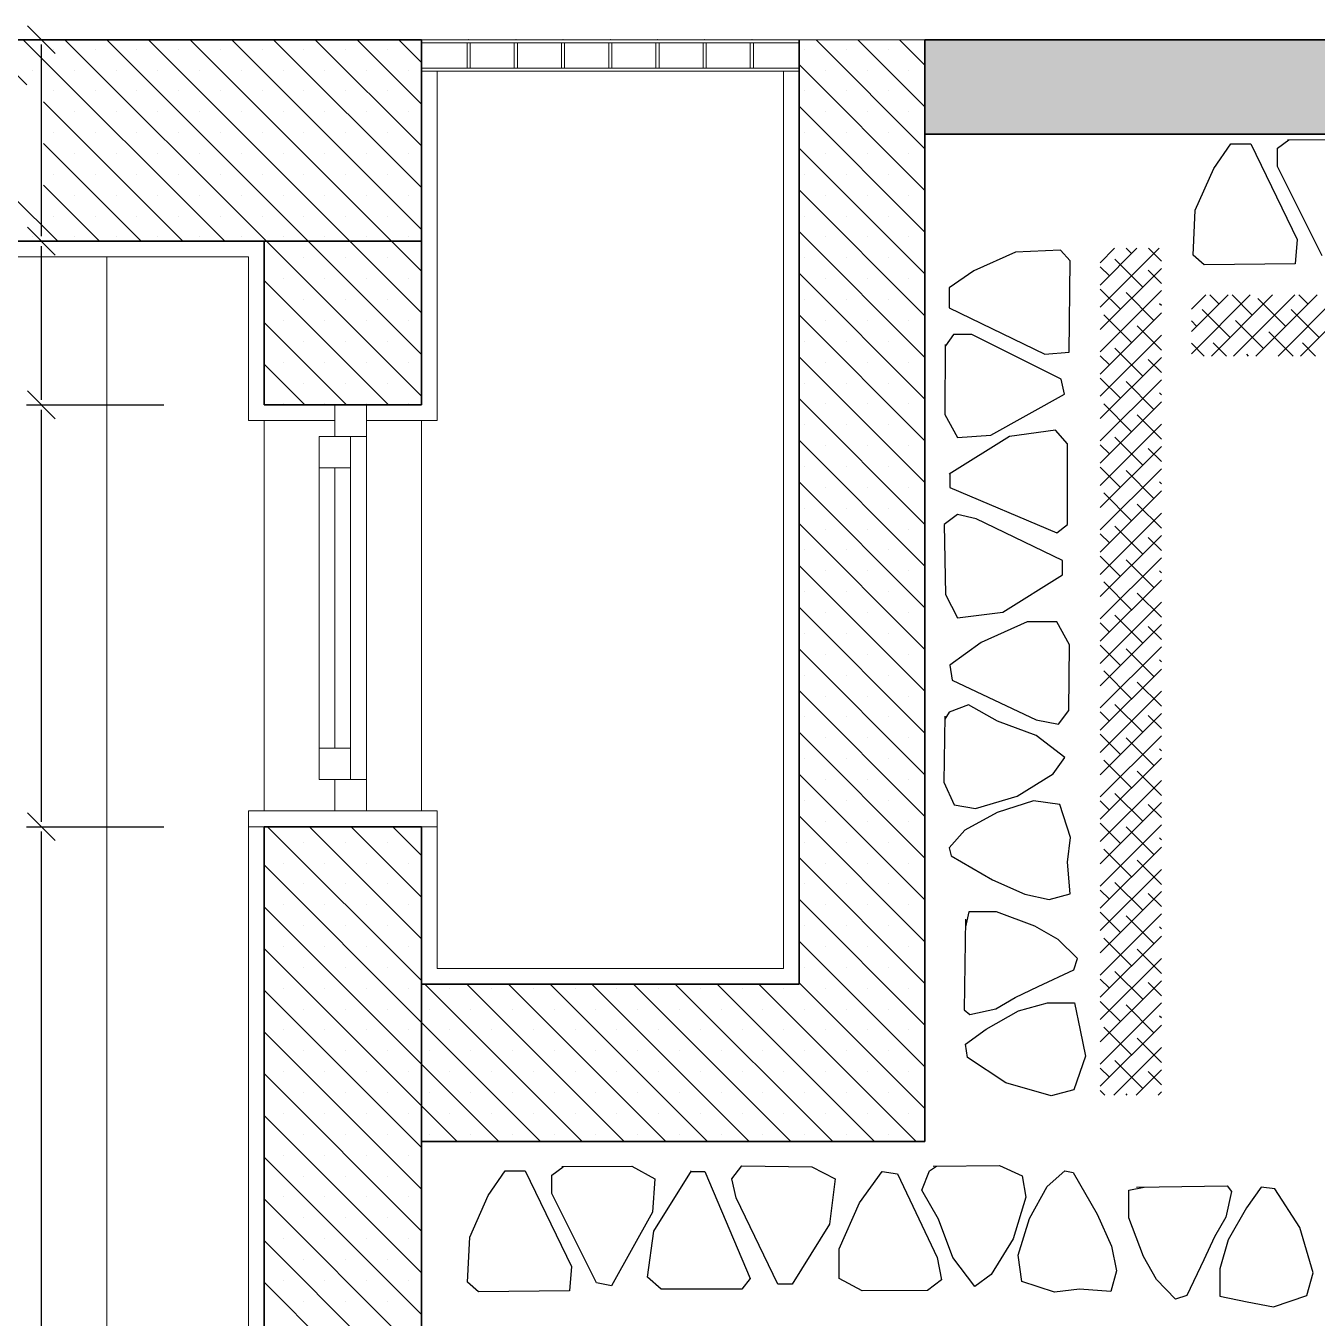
# Model space of a CAD drawing. Header units: inches. Extents: x -7543 to -822, y 102837 to 190349.
# Drawn here: x -827.81009 to -827.76906, y 102836.75727 to 102836.79833 of the extents above; entities that cross this region are included whole.
import ezdxf

# ---------------------------------------------------------------- set-up
doc = ezdxf.new("R2010")
doc.units = ezdxf.units.IN
doc.header["$MEASUREMENT"] = 0
for name, color, linetype, lineweight, true_color in [('DUVAR', 7, 'Continuous', 35, 0xfc4642), ('KAPI', 7, 'Continuous', 18, 0xffb360), ('PENCERE', 7, 'Continuous', 18, 0xffb360)]:
    doc.layers.add(name, color=color, linetype=linetype, lineweight=lineweight, true_color=true_color)
for name, color, linetype, lineweight in [('ICOL', 55, 'Continuous', 25), ('SIVA', 150, 'Continuous', 15), ('TARAMA', 8, 'Continuous', 25)]:
    doc.layers.add(name, color=color, linetype=linetype, lineweight=lineweight)

# ---------------------------------------------------------------- blocks, each defined once
blk = doc.blocks.new('D')
at = {"layer": 'ICOL'}
for p, q in [((2.83, 2.83), (-2.83, -2.83)), ((0, 3), (0, -25))]:
    blk.add_line(p, q, dxfattribs=at)
blk = doc.blocks.new('E')
at = {"layer": 'ICOL'}
for p, q in [((0, -3), (0, 25)), ((-2.83, -2.83), (2.83, 2.83))]:
    blk.add_line(p, q, dxfattribs=at)

msp = doc.modelspace()

# ---------------------------------------------------------------- linework, layer by layer
at = {"layer": 'DUVAR'}
for p, q in [((-828.027518, 102836.797885), (-827.797518, 102836.797885)), ((-827.797518, 102836.786285), (-827.797518, 102836.797885)), ((-827.785518, 102836.767885), (-827.785518, 102836.797885)), ((-827.781518, 102836.762885), (-827.781518, 102836.797885)), ((-827.781518, 102836.797885), (-827.716518, 102836.797885)), ((-827.781518, 102836.794885), (-827.716518, 102836.794885)), ((-828.027518, 102836.791485), (-827.797518, 102836.791485)), ((-827.802518, 102836.786285), (-827.802518, 102836.791485)), ((-827.802518, 102836.786285), (-827.797518, 102836.786285)), ((-827.802518, 102836.772885), (-827.797518, 102836.772885)), ((-827.802518, 102836.732885), (-827.802518, 102836.772885)), ((-827.797518, 102836.706485), (-827.797518, 102836.772885)), ((-827.797518, 102836.767885), (-827.785518, 102836.767885)), ((-827.797518, 102836.762885), (-827.781518, 102836.762885))]:
    msp.add_line(p, q, dxfattribs=at)
msp.add_solid([(-827.716518, 102836.794885), (-827.716518, 102836.797885), (-827.781518, 102836.794885), (-827.781518, 102836.797885)], dxfattribs=at)
at = {"layer": 'ICOL'}
for p, q in [((-827.809599, 102836.797729), (-827.809599, 102836.791641)), ((-827.809599, 102836.791329), (-827.809599, 102836.786441)), ((-827.809599, 102836.786129), (-827.809599, 102836.773041)), ((-827.809599, 102836.772729), (-827.809599, 102836.733041))]:
    msp.add_line(p, q, dxfattribs=at)
at = {"layer": 'KAPI'}
msp.add_line((-827.807518, 102836.790985), (-827.807518, 102836.733385), dxfattribs=at)
at = {"layer": 'PENCERE'}
for p, q in [((-827.797518, 102836.797885), (-827.785518, 102836.797885)), ((-827.797518, 102836.797785), (-827.785518, 102836.797785)), ((-827.796068, 102836.797785), (-827.796068, 102836.796985)), ((-827.795968, 102836.797785), (-827.795968, 102836.796985)), ((-827.794568, 102836.797785), (-827.794568, 102836.796985)), ((-827.794468, 102836.797785), (-827.794468, 102836.796985)), ((-827.793068, 102836.797785), (-827.793068, 102836.796985)), ((-827.792968, 102836.797785), (-827.792968, 102836.796985)), ((-827.791568, 102836.797785), (-827.791568, 102836.796985)), ((-827.791468, 102836.797785), (-827.791468, 102836.796985)), ((-827.790068, 102836.797785), (-827.790068, 102836.796985)), ((-827.789968, 102836.797785), (-827.789968, 102836.796985)), ((-827.788568, 102836.797785), (-827.788568, 102836.796985)), ((-827.788468, 102836.797785), (-827.788468, 102836.796985)), ((-827.787068, 102836.797785), (-827.787068, 102836.796985)), ((-827.786968, 102836.797785), (-827.786968, 102836.796985)), ((-827.785518, 102836.797885), (-827.781518, 102836.797885)), ((-827.797518, 102836.796985), (-827.785518, 102836.796985)), ((-827.797518, 102836.796885), (-827.785518, 102836.796885)), ((-827.800268, 102836.785285), (-827.800268, 102836.786285)), ((-827.799268, 102836.773385), (-827.799268, 102836.786285)), ((-827.802518, 102836.785785), (-827.802518, 102836.773385)), ((-827.797518, 102836.785785), (-827.797518, 102836.773385)), ((-827.799268, 102836.785285), (-827.800768, 102836.785285)), ((-827.800768, 102836.774385), (-827.800768, 102836.785285)), ((-827.799768, 102836.774385), (-827.799768, 102836.785285)), ((-827.799768, 102836.784285), (-827.800768, 102836.784285)), ((-827.800268, 102836.775385), (-827.800268, 102836.784285)), ((-827.799768, 102836.775385), (-827.800768, 102836.775385)), ((-827.799268, 102836.774385), (-827.800768, 102836.774385)), ((-827.800268, 102836.773385), (-827.800268, 102836.774385)), ((-827.803018, 102836.772885), (-827.803018, 102836.773385)), ((-827.803018, 102836.773385), (-827.797018, 102836.773385)), ((-827.797018, 102836.772885), (-827.797018, 102836.773385)), ((-827.803018, 102836.772885), (-827.802518, 102836.772885)), ((-827.797518, 102836.772885), (-827.797018, 102836.772885))]:
    msp.add_line(p, q, dxfattribs=at)
for p in [(-827.796018, 102836.797885), (-827.794518, 102836.797885), (-827.793018, 102836.797885), (-827.791518, 102836.797885), (-827.790018, 102836.797885), (-827.788518, 102836.797885), (-827.787018, 102836.797885)]:
    msp.add_point(p, dxfattribs=at)
at = {"layer": 'SIVA'}
for p, q in [((-827.797018, 102836.785785), (-827.797018, 102836.796885)), ((-827.786018, 102836.768385), (-827.786018, 102836.796885)), ((-828.022018, 102836.790985), (-827.803018, 102836.790985)), ((-827.803018, 102836.785785), (-827.803018, 102836.790985)), ((-827.803018, 102836.785785), (-827.800268, 102836.785785)), ((-827.799268, 102836.785785), (-827.797018, 102836.785785)), ((-827.803018, 102836.733385), (-827.803018, 102836.772885)), ((-827.797018, 102836.768385), (-827.797018, 102836.772885)), ((-827.797018, 102836.768385), (-827.786018, 102836.768385))]:
    msp.add_line(p, q, dxfattribs=at)
at = {"layer": 'TARAMA'}
for p, q in [((-827.810062, 102836.79645), (-827.811496, 102836.797885)), ((-827.80377, 102836.791485), (-827.81017, 102836.797885)), ((-827.802445, 102836.791485), (-827.808845, 102836.797885)), ((-827.801119, 102836.791485), (-827.807519, 102836.797885)), ((-827.799793, 102836.791485), (-827.806193, 102836.797885)), ((-827.798467, 102836.791485), (-827.804867, 102836.797885)), ((-827.797518, 102836.791861), (-827.803541, 102836.797885)), ((-827.797518, 102836.793187), (-827.802215, 102836.797885)), ((-827.797518, 102836.794513), (-827.80089, 102836.797885)), ((-827.797518, 102836.795839), (-827.799564, 102836.797885)), ((-827.797518, 102836.797164), (-827.798238, 102836.797885)), ((-827.781518, 102836.794423), (-827.78498, 102836.797885)), ((-827.781518, 102836.795748), (-827.783654, 102836.797885)), ((-827.781518, 102836.797074), (-827.782328, 102836.797885)), ((-827.809208, 102836.797586), (-827.809208, 102836.797586)), ((-827.807883, 102836.797586), (-827.807883, 102836.797586)), ((-827.806557, 102836.797586), (-827.806557, 102836.797586)), ((-827.805231, 102836.797586), (-827.805231, 102836.797586)), ((-827.803905, 102836.797586), (-827.803905, 102836.797586)), ((-827.802579, 102836.797586), (-827.802579, 102836.797586)), ((-827.801253, 102836.797586), (-827.801253, 102836.797586)), ((-827.799928, 102836.797586), (-827.799928, 102836.797586)), ((-827.798602, 102836.797586), (-827.798602, 102836.797586)), ((-827.785344, 102836.797586), (-827.785344, 102836.797586)), ((-827.784018, 102836.797586), (-827.784018, 102836.797586)), ((-827.782692, 102836.797586), (-827.782692, 102836.797586)), ((-827.809871, 102836.796923), (-827.809871, 102836.796923)), ((-827.808545, 102836.796923), (-827.808545, 102836.796923)), ((-827.80722, 102836.796923), (-827.80722, 102836.796923)), ((-827.805894, 102836.796923), (-827.805894, 102836.796923)), ((-827.804568, 102836.796923), (-827.804568, 102836.796923)), ((-827.803242, 102836.796923), (-827.803242, 102836.796923)), ((-827.801916, 102836.796923), (-827.801916, 102836.796923)), ((-827.800591, 102836.796923), (-827.800591, 102836.796923)), ((-827.799265, 102836.796923), (-827.799265, 102836.796923)), ((-827.797939, 102836.796923), (-827.797939, 102836.796923)), ((-827.781518, 102836.793097), (-827.785518, 102836.797097)), ((-827.784681, 102836.796923), (-827.784681, 102836.796923)), ((-827.783355, 102836.796923), (-827.783355, 102836.796923)), ((-827.782029, 102836.796923), (-827.782029, 102836.796923)), ((-827.809208, 102836.79626), (-827.809208, 102836.79626)), ((-827.807883, 102836.79626), (-827.807883, 102836.79626)), ((-827.806557, 102836.79626), (-827.806557, 102836.79626)), ((-827.805231, 102836.79626), (-827.805231, 102836.79626)), ((-827.803905, 102836.79626), (-827.803905, 102836.79626)), ((-827.802579, 102836.79626), (-827.802579, 102836.79626)), ((-827.801253, 102836.79626), (-827.801253, 102836.79626)), ((-827.799928, 102836.79626), (-827.799928, 102836.79626)), ((-827.798602, 102836.79626), (-827.798602, 102836.79626)), ((-827.785344, 102836.79626), (-827.785344, 102836.79626)), ((-827.784018, 102836.79626), (-827.784018, 102836.79626)), ((-827.782692, 102836.79626), (-827.782692, 102836.79626)), ((-827.805096, 102836.791485), (-827.809527, 102836.795916)), ((-827.781518, 102836.791771), (-827.785518, 102836.795771)), ((-827.808545, 102836.795597), (-827.808545, 102836.795597)), ((-827.80722, 102836.795597), (-827.80722, 102836.795597)), ((-827.805894, 102836.795597), (-827.805894, 102836.795597)), ((-827.804568, 102836.795597), (-827.804568, 102836.795597)), ((-827.803242, 102836.795597), (-827.803242, 102836.795597)), ((-827.801916, 102836.795597), (-827.801916, 102836.795597)), ((-827.800591, 102836.795597), (-827.800591, 102836.795597)), ((-827.799265, 102836.795597), (-827.799265, 102836.795597)), ((-827.797939, 102836.795597), (-827.797939, 102836.795597)), ((-827.784681, 102836.795597), (-827.784681, 102836.795597)), ((-827.783355, 102836.795597), (-827.783355, 102836.795597)), ((-827.782029, 102836.795597), (-827.782029, 102836.795597)), ((-827.809208, 102836.794934), (-827.809208, 102836.794934)), ((-827.807883, 102836.794934), (-827.807883, 102836.794934)), ((-827.806557, 102836.794934), (-827.806557, 102836.794934)), ((-827.805231, 102836.794934), (-827.805231, 102836.794934)), ((-827.803905, 102836.794934), (-827.803905, 102836.794934)), ((-827.802579, 102836.794934), (-827.802579, 102836.794934)), ((-827.801253, 102836.794934), (-827.801253, 102836.794934)), ((-827.799928, 102836.794934), (-827.799928, 102836.794934)), ((-827.798602, 102836.794934), (-827.798602, 102836.794934)), ((-827.785344, 102836.794934), (-827.785344, 102836.794934)), ((-827.784018, 102836.794934), (-827.784018, 102836.794934)), ((-827.782692, 102836.794934), (-827.782692, 102836.794934)), ((-827.806422, 102836.791485), (-827.809527, 102836.79459)), ((-827.772336, 102836.793794), (-827.771798, 102836.794579)), ((-827.771798, 102836.794579), (-827.771165, 102836.794579)), ((-827.771165, 102836.794579), (-827.769691, 102836.791536)), ((-827.770321, 102836.79444), (-827.769961, 102836.7947)), ((-827.770001, 102836.79471), (-827.76778, 102836.79472)), ((-827.808545, 102836.794271), (-827.808545, 102836.794271)), ((-827.80722, 102836.794271), (-827.80722, 102836.794271)), ((-827.805894, 102836.794271), (-827.805894, 102836.794271)), ((-827.804568, 102836.794271), (-827.804568, 102836.794271)), ((-827.803242, 102836.794271), (-827.803242, 102836.794271)), ((-827.801916, 102836.794271), (-827.801916, 102836.794271)), ((-827.800591, 102836.794271), (-827.800591, 102836.794271)), ((-827.799265, 102836.794271), (-827.799265, 102836.794271)), ((-827.797939, 102836.794271), (-827.797939, 102836.794271)), ((-827.781518, 102836.790445), (-827.785518, 102836.794445)), ((-827.784681, 102836.794271), (-827.784681, 102836.794271)), ((-827.783355, 102836.794271), (-827.783355, 102836.794271)), ((-827.782029, 102836.794271), (-827.782029, 102836.794271)), ((-827.770321, 102836.79386), (-827.770321, 102836.79444)), ((-827.772928, 102836.792472), (-827.772336, 102836.793794)), ((-827.7689, 102836.79102), (-827.770321, 102836.79386)), ((-827.807748, 102836.791485), (-827.809527, 102836.793264)), ((-827.809208, 102836.793608), (-827.809208, 102836.793608)), ((-827.807883, 102836.793608), (-827.807883, 102836.793608)), ((-827.806557, 102836.793608), (-827.806557, 102836.793608)), ((-827.805231, 102836.793608), (-827.805231, 102836.793608)), ((-827.803905, 102836.793608), (-827.803905, 102836.793608)), ((-827.802579, 102836.793608), (-827.802579, 102836.793608)), ((-827.801253, 102836.793608), (-827.801253, 102836.793608)), ((-827.799928, 102836.793608), (-827.799928, 102836.793608)), ((-827.798602, 102836.793608), (-827.798602, 102836.793608)), ((-827.785344, 102836.793608), (-827.785344, 102836.793608)), ((-827.784018, 102836.793608), (-827.784018, 102836.793608)), ((-827.782692, 102836.793608), (-827.782692, 102836.793608)), ((-827.809074, 102836.791485), (-827.810508, 102836.792919)), ((-827.808545, 102836.792945), (-827.808545, 102836.792945)), ((-827.80722, 102836.792945), (-827.80722, 102836.792945)), ((-827.805894, 102836.792945), (-827.805894, 102836.792945)), ((-827.804568, 102836.792945), (-827.804568, 102836.792945)), ((-827.803242, 102836.792945), (-827.803242, 102836.792945)), ((-827.801916, 102836.792945), (-827.801916, 102836.792945)), ((-827.800591, 102836.792945), (-827.800591, 102836.792945)), ((-827.799265, 102836.792945), (-827.799265, 102836.792945)), ((-827.797939, 102836.792945), (-827.797939, 102836.792945)), ((-827.781518, 102836.789119), (-827.785518, 102836.793119)), ((-827.784681, 102836.792945), (-827.784681, 102836.792945)), ((-827.783355, 102836.792945), (-827.783355, 102836.792945)), ((-827.782029, 102836.792945), (-827.782029, 102836.792945)), ((-827.772997, 102836.79104), (-827.772928, 102836.792472)), ((-827.809208, 102836.792282), (-827.809208, 102836.792282)), ((-827.807883, 102836.792282), (-827.807883, 102836.792282)), ((-827.806557, 102836.792282), (-827.806557, 102836.792282)), ((-827.805231, 102836.792282), (-827.805231, 102836.792282)), ((-827.803905, 102836.792282), (-827.803905, 102836.792282)), ((-827.802579, 102836.792282), (-827.802579, 102836.792282)), ((-827.801253, 102836.792282), (-827.801253, 102836.792282)), ((-827.799928, 102836.792282), (-827.799928, 102836.792282)), ((-827.798602, 102836.792282), (-827.798602, 102836.792282)), ((-827.785344, 102836.792282), (-827.785344, 102836.792282)), ((-827.784018, 102836.792282), (-827.784018, 102836.792282)), ((-827.782692, 102836.792282), (-827.782692, 102836.792282)), ((-827.809871, 102836.791619), (-827.809871, 102836.791619)), ((-827.808545, 102836.791619), (-827.808545, 102836.791619)), ((-827.80722, 102836.791619), (-827.80722, 102836.791619)), ((-827.805894, 102836.791619), (-827.805894, 102836.791619)), ((-827.804568, 102836.791619), (-827.804568, 102836.791619)), ((-827.803242, 102836.791619), (-827.803242, 102836.791619)), ((-827.801916, 102836.791619), (-827.801916, 102836.791619)), ((-827.800591, 102836.791619), (-827.800591, 102836.791619)), ((-827.799265, 102836.791619), (-827.799265, 102836.791619)), ((-827.797939, 102836.791619), (-827.797939, 102836.791619)), ((-827.781518, 102836.787794), (-827.785518, 102836.791794)), ((-827.784681, 102836.791619), (-827.784681, 102836.791619)), ((-827.783355, 102836.791619), (-827.783355, 102836.791619)), ((-827.782029, 102836.791619), (-827.782029, 102836.791619)), ((-827.797518, 102836.786558), (-827.802445, 102836.791485)), ((-827.797518, 102836.787884), (-827.801119, 102836.791485)), ((-827.797518, 102836.789209), (-827.799793, 102836.791485)), ((-827.797518, 102836.790535), (-827.798467, 102836.791485)), ((-827.777209, 102836.791201), (-827.778641, 102836.791132)), ((-827.776906, 102836.790857), (-827.777209, 102836.791201)), ((-827.775492, 102836.791259), (-827.77595, 102836.7908)), ((-827.774785, 102836.791259), (-827.77595, 102836.790093)), ((-827.774077, 102836.791259), (-827.77595, 102836.789386)), ((-827.774953, 102836.79109), (-827.775121, 102836.791259)), ((-827.774007, 102836.790852), (-827.774414, 102836.791259)), ((-827.769691, 102836.791536), (-827.769759, 102836.790765)), ((-827.801253, 102836.790957), (-827.801253, 102836.790957)), ((-827.799928, 102836.790957), (-827.799928, 102836.790957)), ((-827.798602, 102836.790957), (-827.798602, 102836.790957)), ((-827.785344, 102836.790957), (-827.785344, 102836.790957)), ((-827.784018, 102836.790957), (-827.784018, 102836.790957)), ((-827.782692, 102836.790957), (-827.782692, 102836.790957)), ((-827.778641, 102836.791132), (-827.779963, 102836.79054)), ((-827.776934, 102836.787964), (-827.776906, 102836.790857)), ((-827.774599, 102836.79003), (-827.775483, 102836.790913)), ((-827.772652, 102836.790737), (-827.772997, 102836.79104)), ((-827.781518, 102836.786468), (-827.785518, 102836.790468)), ((-827.779963, 102836.79054), (-827.780748, 102836.790002)), ((-827.77566, 102836.790383), (-827.77595, 102836.790673)), ((-827.774007, 102836.790622), (-827.77595, 102836.788679)), ((-827.774007, 102836.790145), (-827.774423, 102836.79056)), ((-827.769759, 102836.790765), (-827.772652, 102836.790737)), ((-827.79857, 102836.786285), (-827.802518, 102836.790232)), ((-827.801916, 102836.790294), (-827.801916, 102836.790294)), ((-827.800591, 102836.790294), (-827.800591, 102836.790294)), ((-827.799265, 102836.790294), (-827.799265, 102836.790294)), ((-827.797939, 102836.790294), (-827.797939, 102836.790294)), ((-827.784681, 102836.790294), (-827.784681, 102836.790294)), ((-827.783355, 102836.790294), (-827.783355, 102836.790294)), ((-827.782029, 102836.790294), (-827.782029, 102836.790294)), ((-827.780748, 102836.790002), (-827.780748, 102836.789369)), ((-827.775306, 102836.789322), (-827.77595, 102836.789966)), ((-827.801253, 102836.789631), (-827.801253, 102836.789631)), ((-827.799928, 102836.789631), (-827.799928, 102836.789631)), ((-827.798602, 102836.789631), (-827.798602, 102836.789631)), ((-827.785344, 102836.789631), (-827.785344, 102836.789631)), ((-827.784018, 102836.789631), (-827.784018, 102836.789631)), ((-827.782692, 102836.789631), (-827.782692, 102836.789631)), ((-827.774007, 102836.789915), (-827.77595, 102836.787972)), ((-827.774246, 102836.788969), (-827.77513, 102836.789853)), ((-827.773054, 102836.789323), (-827.772596, 102836.789781)), ((-827.773054, 102836.788616), (-827.771889, 102836.789781)), ((-827.773054, 102836.787908), (-827.771182, 102836.789781)), ((-827.772179, 102836.789491), (-827.772469, 102836.789781)), ((-827.772417, 102836.787838), (-827.770475, 102836.789781)), ((-827.771118, 102836.789137), (-827.771762, 102836.789781)), ((-827.77171, 102836.787838), (-827.769768, 102836.789781)), ((-827.771003, 102836.787838), (-827.769061, 102836.789781)), ((-827.770058, 102836.788784), (-827.770942, 102836.789668)), ((-827.770296, 102836.787838), (-827.768354, 102836.789781)), ((-827.769351, 102836.789491), (-827.76964, 102836.789781)), ((-827.769589, 102836.787838), (-827.767647, 102836.789781)), ((-827.781518, 102836.785142), (-827.785518, 102836.789142)), ((-827.780748, 102836.789369), (-827.777705, 102836.787895)), ((-827.774007, 102836.789207), (-827.77595, 102836.787265)), ((-827.774953, 102836.788262), (-827.775837, 102836.789146)), ((-827.774007, 102836.789438), (-827.774069, 102836.789499)), ((-827.771825, 102836.78843), (-827.772709, 102836.789314)), ((-827.768997, 102836.78843), (-827.769881, 102836.789314)), ((-827.799896, 102836.786285), (-827.802518, 102836.788906)), ((-827.801916, 102836.788968), (-827.801916, 102836.788968)), ((-827.800591, 102836.788968), (-827.800591, 102836.788968)), ((-827.799265, 102836.788968), (-827.799265, 102836.788968)), ((-827.797939, 102836.788968), (-827.797939, 102836.788968)), ((-827.784681, 102836.788968), (-827.784681, 102836.788968)), ((-827.783355, 102836.788968), (-827.783355, 102836.788968)), ((-827.782029, 102836.788968), (-827.782029, 102836.788968)), ((-827.774007, 102836.788023), (-827.774776, 102836.788792)), ((-827.772886, 102836.788784), (-827.773054, 102836.788952)), ((-827.770765, 102836.788077), (-827.771649, 102836.788961)), ((-827.801253, 102836.788305), (-827.801253, 102836.788305)), ((-827.799928, 102836.788305), (-827.799928, 102836.788305)), ((-827.798602, 102836.788305), (-827.798602, 102836.788305)), ((-827.785344, 102836.788305), (-827.785344, 102836.788305)), ((-827.784018, 102836.788305), (-827.784018, 102836.788305)), ((-827.782692, 102836.788305), (-827.782692, 102836.788305)), ((-827.780609, 102836.788525), (-827.780869, 102836.788165)), ((-827.780029, 102836.788525), (-827.780609, 102836.788525)), ((-827.777189, 102836.787105), (-827.780029, 102836.788525)), ((-827.774007, 102836.7885), (-827.77595, 102836.786558)), ((-827.769819, 102836.787838), (-827.770588, 102836.788607)), ((-827.780879, 102836.788205), (-827.780889, 102836.785984)), ((-827.777705, 102836.787895), (-827.776934, 102836.787964)), ((-827.774599, 102836.787201), (-827.775483, 102836.788085)), ((-827.772648, 102836.787838), (-827.773054, 102836.788245)), ((-827.77194, 102836.787838), (-827.772356, 102836.788254)), ((-827.771233, 102836.787838), (-827.771295, 102836.7879)), ((-827.769112, 102836.787838), (-827.769527, 102836.788254)), ((-827.801222, 102836.786285), (-827.802518, 102836.78758)), ((-827.801916, 102836.787642), (-827.801916, 102836.787642)), ((-827.800591, 102836.787642), (-827.800591, 102836.787642)), ((-827.799265, 102836.787642), (-827.799265, 102836.787642)), ((-827.797939, 102836.787642), (-827.797939, 102836.787642)), ((-827.781518, 102836.783816), (-827.785518, 102836.787816)), ((-827.784681, 102836.787642), (-827.784681, 102836.787642)), ((-827.783355, 102836.787642), (-827.783355, 102836.787642)), ((-827.782029, 102836.787642), (-827.782029, 102836.787642)), ((-827.77566, 102836.787555), (-827.77595, 102836.787845)), ((-827.774007, 102836.787793), (-827.77595, 102836.785851)), ((-827.774007, 102836.787316), (-827.774423, 102836.787732)), ((-827.777089, 102836.786624), (-827.777189, 102836.787105)), ((-827.775306, 102836.786494), (-827.77595, 102836.787137)), ((-827.774007, 102836.787086), (-827.77595, 102836.785144)), ((-827.801253, 102836.786979), (-827.801253, 102836.786979)), ((-827.799928, 102836.786979), (-827.799928, 102836.786979)), ((-827.798602, 102836.786979), (-827.798602, 102836.786979)), ((-827.785344, 102836.786979), (-827.785344, 102836.786979)), ((-827.784018, 102836.786979), (-827.784018, 102836.786979)), ((-827.782692, 102836.786979), (-827.782692, 102836.786979)), ((-827.774246, 102836.786141), (-827.77513, 102836.787024)), ((-827.774007, 102836.786609), (-827.774069, 102836.786671)), ((-827.801916, 102836.786316), (-827.801916, 102836.786316)), ((-827.800591, 102836.786316), (-827.800591, 102836.786316)), ((-827.799265, 102836.786316), (-827.799265, 102836.786316)), ((-827.797939, 102836.786316), (-827.797939, 102836.786316)), ((-827.781518, 102836.78249), (-827.785518, 102836.78649)), ((-827.784681, 102836.786316), (-827.784681, 102836.786316)), ((-827.783355, 102836.786316), (-827.783355, 102836.786316)), ((-827.782029, 102836.786316), (-827.782029, 102836.786316)), ((-827.779429, 102836.785324), (-827.777089, 102836.786624)), ((-827.774007, 102836.786379), (-827.77595, 102836.784436)), ((-827.774953, 102836.785433), (-827.775837, 102836.786317)), ((-827.780889, 102836.785984), (-827.780489, 102836.785244)), ((-827.774007, 102836.785195), (-827.774776, 102836.785964)), ((-827.785344, 102836.785653), (-827.785344, 102836.785653)), ((-827.784018, 102836.785653), (-827.784018, 102836.785653)), ((-827.782692, 102836.785653), (-827.782692, 102836.785653)), ((-827.777369, 102836.785484), (-827.778829, 102836.785284)), ((-827.776989, 102836.785044), (-827.777369, 102836.785484)), ((-827.774007, 102836.785672), (-827.77595, 102836.783729)), ((-827.781518, 102836.781164), (-827.785518, 102836.785164)), ((-827.778829, 102836.785284), (-827.780749, 102836.784083)), ((-827.780489, 102836.785244), (-827.779429, 102836.785324)), ((-827.776989, 102836.782483), (-827.776989, 102836.785044)), ((-827.774599, 102836.784373), (-827.775483, 102836.785257)), ((-827.784681, 102836.78499), (-827.784681, 102836.78499)), ((-827.783355, 102836.78499), (-827.783355, 102836.78499)), ((-827.782029, 102836.78499), (-827.782029, 102836.78499)), ((-827.77566, 102836.784726), (-827.77595, 102836.785016)), ((-827.774007, 102836.784965), (-827.77595, 102836.783022)), ((-827.774007, 102836.784488), (-827.774423, 102836.784903)), ((-827.785344, 102836.784327), (-827.785344, 102836.784327)), ((-827.784018, 102836.784327), (-827.784018, 102836.784327)), ((-827.782692, 102836.784327), (-827.782692, 102836.784327)), ((-827.775306, 102836.783666), (-827.77595, 102836.784309)), ((-827.774007, 102836.784258), (-827.77595, 102836.782315)), ((-827.781518, 102836.779839), (-827.785518, 102836.783839)), ((-827.780729, 102836.784083), (-827.780729, 102836.783663)), ((-827.774246, 102836.783312), (-827.77513, 102836.784196)), ((-827.774007, 102836.783781), (-827.774069, 102836.783842)), ((-827.784681, 102836.783665), (-827.784681, 102836.783665)), ((-827.783355, 102836.783665), (-827.783355, 102836.783665)), ((-827.782029, 102836.783665), (-827.782029, 102836.783665)), ((-827.780729, 102836.783663), (-827.777329, 102836.782223)), ((-827.774007, 102836.783551), (-827.77595, 102836.781608)), ((-827.774953, 102836.782605), (-827.775837, 102836.783489)), ((-827.785344, 102836.783002), (-827.785344, 102836.783002)), ((-827.784018, 102836.783002), (-827.784018, 102836.783002)), ((-827.782692, 102836.783002), (-827.782692, 102836.783002)), ((-827.774007, 102836.782366), (-827.774776, 102836.783135)), ((-827.780489, 102836.782803), (-827.780909, 102836.782483)), ((-827.779889, 102836.782663), (-827.780489, 102836.782803)), ((-827.777149, 102836.781342), (-827.779889, 102836.782663)), ((-827.774007, 102836.782843), (-827.77595, 102836.780901)), ((-827.781518, 102836.778513), (-827.785518, 102836.782513)), ((-827.784681, 102836.782339), (-827.784681, 102836.782339)), ((-827.783355, 102836.782339), (-827.783355, 102836.782339)), ((-827.782029, 102836.782339), (-827.782029, 102836.782339)), ((-827.780909, 102836.782483), (-827.780869, 102836.780262)), ((-827.777329, 102836.782223), (-827.776989, 102836.782483)), ((-827.77566, 102836.781898), (-827.77595, 102836.782188)), ((-827.774599, 102836.781544), (-827.775483, 102836.782428)), ((-827.774007, 102836.782136), (-827.77595, 102836.780194)), ((-827.774007, 102836.781659), (-827.774423, 102836.782075)), ((-827.785344, 102836.781676), (-827.785344, 102836.781676)), ((-827.784018, 102836.781676), (-827.784018, 102836.781676)), ((-827.782692, 102836.781676), (-827.782692, 102836.781676)), ((-827.777149, 102836.780882), (-827.777149, 102836.781342)), ((-827.775306, 102836.780837), (-827.77595, 102836.781481)), ((-827.774007, 102836.781429), (-827.77595, 102836.779487)), ((-827.774246, 102836.780484), (-827.77513, 102836.781368)), ((-827.781518, 102836.777187), (-827.785518, 102836.781187)), ((-827.784681, 102836.781013), (-827.784681, 102836.781013)), ((-827.783355, 102836.781013), (-827.783355, 102836.781013)), ((-827.782029, 102836.781013), (-827.782029, 102836.781013)), ((-827.774007, 102836.780952), (-827.774069, 102836.781014)), ((-827.779049, 102836.779702), (-827.777149, 102836.780882)), ((-827.774007, 102836.780722), (-827.77595, 102836.77878)), ((-827.774953, 102836.779777), (-827.775837, 102836.78066)), ((-827.785344, 102836.78035), (-827.785344, 102836.78035)), ((-827.784018, 102836.78035), (-827.784018, 102836.78035)), ((-827.782692, 102836.78035), (-827.782692, 102836.78035)), ((-827.780869, 102836.780262), (-827.780489, 102836.779522)), ((-827.774007, 102836.779538), (-827.774776, 102836.780307)), ((-827.781518, 102836.775861), (-827.785518, 102836.779861)), ((-827.784681, 102836.779687), (-827.784681, 102836.779687)), ((-827.783355, 102836.779687), (-827.783355, 102836.779687)), ((-827.782029, 102836.779687), (-827.782029, 102836.779687)), ((-827.780489, 102836.779522), (-827.779049, 102836.779702)), ((-827.774007, 102836.780015), (-827.77595, 102836.778073)), ((-827.778269, 102836.779392), (-827.779729, 102836.778741)), ((-827.777329, 102836.779392), (-827.778269, 102836.779392)), ((-827.776929, 102836.778661), (-827.777329, 102836.779392)), ((-827.77566, 102836.779069), (-827.77595, 102836.779359)), ((-827.774007, 102836.779308), (-827.77595, 102836.777365)), ((-827.774599, 102836.778716), (-827.775483, 102836.7796)), ((-827.785344, 102836.779024), (-827.785344, 102836.779024)), ((-827.784018, 102836.779024), (-827.784018, 102836.779024)), ((-827.782692, 102836.779024), (-827.782692, 102836.779024)), ((-827.774007, 102836.778831), (-827.774423, 102836.779246)), ((-827.781518, 102836.774535), (-827.785518, 102836.778535)), ((-827.779729, 102836.778741), (-827.780729, 102836.778021)), ((-827.776949, 102836.77658), (-827.776929, 102836.778661)), ((-827.775306, 102836.778009), (-827.77595, 102836.778652)), ((-827.774007, 102836.778601), (-827.77595, 102836.776658)), ((-827.774246, 102836.777655), (-827.77513, 102836.778539)), ((-827.784681, 102836.778361), (-827.784681, 102836.778361)), ((-827.783355, 102836.778361), (-827.783355, 102836.778361)), ((-827.782029, 102836.778361), (-827.782029, 102836.778361)), ((-827.774007, 102836.778124), (-827.774069, 102836.778186)), ((-827.785344, 102836.777698), (-827.785344, 102836.777698)), ((-827.784018, 102836.777698), (-827.784018, 102836.777698)), ((-827.782692, 102836.777698), (-827.782692, 102836.777698)), ((-827.780729, 102836.778021), (-827.780649, 102836.777541)), ((-827.774007, 102836.777894), (-827.77595, 102836.775951)), ((-827.774953, 102836.776948), (-827.775837, 102836.777832)), ((-827.780649, 102836.777541), (-827.777989, 102836.77628)), ((-827.774007, 102836.77671), (-827.774776, 102836.777478)), ((-827.781518, 102836.773209), (-827.785518, 102836.777209)), ((-827.784681, 102836.777035), (-827.784681, 102836.777035)), ((-827.783355, 102836.777035), (-827.783355, 102836.777035)), ((-827.782029, 102836.777035), (-827.782029, 102836.777035)), ((-827.774007, 102836.777187), (-827.77595, 102836.775244)), ((-827.780889, 102836.7764), (-827.780919, 102836.7743)), ((-827.780749, 102836.77652), (-827.78089, 102836.776301)), ((-827.780131, 102836.776761), (-827.780749, 102836.77652)), ((-827.779209, 102836.77624), (-827.780131, 102836.776761)), ((-827.777279, 102836.77614), (-827.776949, 102836.77658)), ((-827.77566, 102836.776241), (-827.77595, 102836.776531)), ((-827.774007, 102836.77648), (-827.77595, 102836.774537)), ((-827.774599, 102836.775887), (-827.775483, 102836.776771)), ((-827.774007, 102836.776003), (-827.774423, 102836.776418)), ((-827.785344, 102836.776372), (-827.785344, 102836.776372)), ((-827.784018, 102836.776372), (-827.784018, 102836.776372)), ((-827.782692, 102836.776372), (-827.782692, 102836.776372)), ((-827.777989, 102836.77578), (-827.779209, 102836.77624)), ((-827.777989, 102836.77628), (-827.777279, 102836.77614)), ((-827.781518, 102836.771884), (-827.785518, 102836.775884)), ((-827.784681, 102836.77571), (-827.784681, 102836.77571)), ((-827.783355, 102836.77571), (-827.783355, 102836.77571)), ((-827.782029, 102836.77571), (-827.782029, 102836.77571)), ((-827.777069, 102836.77508), (-827.777989, 102836.77578)), ((-827.775306, 102836.77518), (-827.77595, 102836.775824)), ((-827.774007, 102836.775772), (-827.77595, 102836.77383)), ((-827.774246, 102836.774827), (-827.77513, 102836.775711)), ((-827.774007, 102836.775295), (-827.774069, 102836.775357)), ((-827.785344, 102836.775047), (-827.785344, 102836.775047)), ((-827.784018, 102836.775047), (-827.784018, 102836.775047)), ((-827.782692, 102836.775047), (-827.782692, 102836.775047)), ((-827.777449, 102836.77456), (-827.777069, 102836.77508)), ((-827.774007, 102836.775065), (-827.77595, 102836.773123)), ((-827.774953, 102836.77412), (-827.775837, 102836.775004)), ((-827.781518, 102836.770558), (-827.785518, 102836.774558)), ((-827.784681, 102836.774384), (-827.784681, 102836.774384)), ((-827.783355, 102836.774384), (-827.783355, 102836.774384)), ((-827.782029, 102836.774384), (-827.782029, 102836.774384)), ((-827.778589, 102836.773859), (-827.777449, 102836.77456)), ((-827.774007, 102836.774358), (-827.77595, 102836.772416)), ((-827.774007, 102836.773881), (-827.774776, 102836.77465)), ((-827.780919, 102836.7743), (-827.780589, 102836.773579)), ((-827.774599, 102836.773059), (-827.775483, 102836.773943)), ((-827.785344, 102836.773721), (-827.785344, 102836.773721)), ((-827.784018, 102836.773721), (-827.784018, 102836.773721)), ((-827.782692, 102836.773721), (-827.782692, 102836.773721)), ((-827.780589, 102836.773579), (-827.779909, 102836.773459)), ((-827.779909, 102836.773459), (-827.778589, 102836.773859)), ((-827.778069, 102836.773709), (-827.779229, 102836.773339)), ((-827.777229, 102836.773589), (-827.778069, 102836.773709)), ((-827.776889, 102836.772546), (-827.777229, 102836.773589)), ((-827.77566, 102836.773413), (-827.77595, 102836.773702)), ((-827.774007, 102836.773651), (-827.77595, 102836.771709)), ((-827.774007, 102836.773174), (-827.774423, 102836.773589)), ((-827.781518, 102836.769232), (-827.785518, 102836.773232)), ((-827.779229, 102836.773339), (-827.780249, 102836.772779)), ((-827.797518, 102836.767996), (-827.802406, 102836.772885)), ((-827.797518, 102836.769322), (-827.80108, 102836.772885)), ((-827.797518, 102836.770648), (-827.799754, 102836.772885)), ((-827.797518, 102836.771974), (-827.798429, 102836.772885)), ((-827.784681, 102836.773058), (-827.784681, 102836.773058)), ((-827.783355, 102836.773058), (-827.783355, 102836.773058)), ((-827.782029, 102836.773058), (-827.782029, 102836.773058)), ((-827.780249, 102836.772779), (-827.780749, 102836.772219)), ((-827.775306, 102836.772352), (-827.77595, 102836.772995)), ((-827.774007, 102836.772944), (-827.77595, 102836.771001)), ((-827.774246, 102836.771998), (-827.77513, 102836.772882)), ((-827.801253, 102836.772395), (-827.801253, 102836.772395)), ((-827.799928, 102836.772395), (-827.799928, 102836.772395)), ((-827.798602, 102836.772395), (-827.798602, 102836.772395)), ((-827.785344, 102836.772395), (-827.785344, 102836.772395)), ((-827.784018, 102836.772395), (-827.784018, 102836.772395)), ((-827.782692, 102836.772395), (-827.782692, 102836.772395)), ((-827.776989, 102836.771759), (-827.776889, 102836.772546)), ((-827.774007, 102836.772467), (-827.774069, 102836.772529)), ((-827.781518, 102836.767906), (-827.785518, 102836.771906)), ((-827.780749, 102836.772219), (-827.780689, 102836.771959)), ((-827.780689, 102836.771959), (-827.779369, 102836.771198)), ((-827.774007, 102836.772237), (-827.77595, 102836.770294)), ((-827.774953, 102836.771291), (-827.775837, 102836.772175)), ((-827.797518, 102836.76667), (-827.802518, 102836.77167)), ((-827.801916, 102836.771732), (-827.801916, 102836.771732)), ((-827.800591, 102836.771732), (-827.800591, 102836.771732)), ((-827.799265, 102836.771732), (-827.799265, 102836.771732)), ((-827.797939, 102836.771732), (-827.797939, 102836.771732)), ((-827.784681, 102836.771732), (-827.784681, 102836.771732)), ((-827.783355, 102836.771732), (-827.783355, 102836.771732)), ((-827.782029, 102836.771732), (-827.782029, 102836.771732)), ((-827.776909, 102836.770758), (-827.776989, 102836.771759)), ((-827.774007, 102836.77153), (-827.77595, 102836.769587)), ((-827.774007, 102836.771053), (-827.774776, 102836.771822)), ((-827.801253, 102836.771069), (-827.801253, 102836.771069)), ((-827.799928, 102836.771069), (-827.799928, 102836.771069)), ((-827.798602, 102836.771069), (-827.798602, 102836.771069)), ((-827.785344, 102836.771069), (-827.785344, 102836.771069)), ((-827.784018, 102836.771069), (-827.784018, 102836.771069)), ((-827.782692, 102836.771069), (-827.782692, 102836.771069)), ((-827.779369, 102836.771198), (-827.778349, 102836.770738)), ((-827.774599, 102836.770231), (-827.775483, 102836.771114)), ((-827.778349, 102836.770738), (-827.777569, 102836.770578)), ((-827.777569, 102836.770578), (-827.776909, 102836.770758)), ((-827.77566, 102836.770584), (-827.77595, 102836.770874)), ((-827.774007, 102836.770823), (-827.77595, 102836.76888)), ((-827.774007, 102836.770346), (-827.774423, 102836.770761)), ((-827.797518, 102836.765345), (-827.802518, 102836.770345)), ((-827.801916, 102836.770406), (-827.801916, 102836.770406)), ((-827.800591, 102836.770406), (-827.800591, 102836.770406)), ((-827.799265, 102836.770406), (-827.799265, 102836.770406)), ((-827.797939, 102836.770406), (-827.797939, 102836.770406)), ((-827.781518, 102836.76658), (-827.785518, 102836.77058)), ((-827.784681, 102836.770406), (-827.784681, 102836.770406)), ((-827.783355, 102836.770406), (-827.783355, 102836.770406)), ((-827.782029, 102836.770406), (-827.782029, 102836.770406)), ((-827.780229, 102836.769944), (-827.780269, 102836.767063)), ((-827.780129, 102836.770185), (-827.780232, 102836.769701)), ((-827.779249, 102836.770185), (-827.780129, 102836.770185)), ((-827.778029, 102836.769724), (-827.779249, 102836.770185)), ((-827.775306, 102836.769524), (-827.77595, 102836.770167)), ((-827.774007, 102836.770116), (-827.77595, 102836.768173)), ((-827.774246, 102836.76917), (-827.77513, 102836.770054)), ((-827.801253, 102836.769743), (-827.801253, 102836.769743)), ((-827.799928, 102836.769743), (-827.799928, 102836.769743)), ((-827.798602, 102836.769743), (-827.798602, 102836.769743)), ((-827.785344, 102836.769743), (-827.785344, 102836.769743)), ((-827.784018, 102836.769743), (-827.784018, 102836.769743)), ((-827.782692, 102836.769743), (-827.782692, 102836.769743)), ((-827.777289, 102836.769304), (-827.778029, 102836.769724)), ((-827.774007, 102836.769639), (-827.774069, 102836.7697)), ((-827.797518, 102836.764019), (-827.802518, 102836.769019)), ((-827.801916, 102836.76908), (-827.801916, 102836.76908)), ((-827.800591, 102836.76908), (-827.800591, 102836.76908)), ((-827.799265, 102836.76908), (-827.799265, 102836.76908)), ((-827.797939, 102836.76908), (-827.797939, 102836.76908)), ((-827.781518, 102836.765254), (-827.785518, 102836.769254)), ((-827.784681, 102836.76908), (-827.784681, 102836.76908)), ((-827.783355, 102836.76908), (-827.783355, 102836.76908)), ((-827.782029, 102836.76908), (-827.782029, 102836.76908)), ((-827.776669, 102836.768704), (-827.777289, 102836.769304)), ((-827.774007, 102836.769408), (-827.77595, 102836.767466)), ((-827.774953, 102836.768463), (-827.775837, 102836.769347)), ((-827.776789, 102836.768344), (-827.776669, 102836.768704)), ((-827.774007, 102836.768701), (-827.77595, 102836.766759)), ((-827.774007, 102836.768224), (-827.774776, 102836.768993)), ((-827.801253, 102836.768418), (-827.801253, 102836.768418)), ((-827.799928, 102836.768418), (-827.799928, 102836.768418)), ((-827.798602, 102836.768418), (-827.798602, 102836.768418)), ((-827.785344, 102836.768418), (-827.785344, 102836.768418)), ((-827.784018, 102836.768418), (-827.784018, 102836.768418)), ((-827.782692, 102836.768418), (-827.782692, 102836.768418)), ((-827.777919, 102836.767804), (-827.776789, 102836.768344)), ((-827.774599, 102836.767402), (-827.775483, 102836.768286)), ((-827.792406, 102836.762885), (-827.797406, 102836.767885)), ((-827.79108, 102836.762885), (-827.79608, 102836.767885)), ((-827.789754, 102836.762885), (-827.794754, 102836.767885)), ((-827.788429, 102836.762885), (-827.793429, 102836.767885)), ((-827.787103, 102836.762885), (-827.792103, 102836.767885)), ((-827.785777, 102836.762885), (-827.790777, 102836.767885)), ((-827.784451, 102836.762885), (-827.789451, 102836.767885)), ((-827.783125, 102836.762885), (-827.788125, 102836.767885)), ((-827.781799, 102836.762885), (-827.786799, 102836.767885)), ((-827.781518, 102836.763929), (-827.785518, 102836.767929)), ((-827.778649, 102836.767463), (-827.777919, 102836.767804)), ((-827.77566, 102836.767756), (-827.77595, 102836.768046)), ((-827.774007, 102836.767994), (-827.77595, 102836.766052)), ((-827.774007, 102836.767517), (-827.774423, 102836.767933)), ((-827.797518, 102836.762693), (-827.802518, 102836.767693)), ((-827.801916, 102836.767755), (-827.801916, 102836.767755)), ((-827.800591, 102836.767755), (-827.800591, 102836.767755)), ((-827.799265, 102836.767755), (-827.799265, 102836.767755)), ((-827.797939, 102836.767755), (-827.797939, 102836.767755)), ((-827.796613, 102836.767755), (-827.796613, 102836.767755)), ((-827.795287, 102836.767755), (-827.795287, 102836.767755)), ((-827.793961, 102836.767755), (-827.793961, 102836.767755)), ((-827.792636, 102836.767755), (-827.792636, 102836.767755)), ((-827.79131, 102836.767755), (-827.79131, 102836.767755)), ((-827.789984, 102836.767755), (-827.789984, 102836.767755)), ((-827.788658, 102836.767755), (-827.788658, 102836.767755)), ((-827.787332, 102836.767755), (-827.787332, 102836.767755)), ((-827.786006, 102836.767755), (-827.786006, 102836.767755)), ((-827.784681, 102836.767755), (-827.784681, 102836.767755)), ((-827.783355, 102836.767755), (-827.783355, 102836.767755)), ((-827.782029, 102836.767755), (-827.782029, 102836.767755)), ((-827.779269, 102836.767103), (-827.778649, 102836.767463)), ((-827.801253, 102836.767092), (-827.801253, 102836.767092)), ((-827.799928, 102836.767092), (-827.799928, 102836.767092)), ((-827.798602, 102836.767092), (-827.798602, 102836.767092)), ((-827.797276, 102836.767092), (-827.797276, 102836.767092)), ((-827.79595, 102836.767092), (-827.79595, 102836.767092)), ((-827.794624, 102836.767092), (-827.794624, 102836.767092)), ((-827.793298, 102836.767092), (-827.793298, 102836.767092)), ((-827.791973, 102836.767092), (-827.791973, 102836.767092)), ((-827.790647, 102836.767092), (-827.790647, 102836.767092)), ((-827.789321, 102836.767092), (-827.789321, 102836.767092)), ((-827.787995, 102836.767092), (-827.787995, 102836.767092)), ((-827.786669, 102836.767092), (-827.786669, 102836.767092)), ((-827.785344, 102836.767092), (-827.785344, 102836.767092)), ((-827.784018, 102836.767092), (-827.784018, 102836.767092)), ((-827.782692, 102836.767092), (-827.782692, 102836.767092)), ((-827.780269, 102836.767063), (-827.780089, 102836.766923)), ((-827.780089, 102836.766923), (-827.779269, 102836.767103)), ((-827.779569, 102836.766452), (-827.778549, 102836.767033)), ((-827.778549, 102836.767033), (-827.77763, 102836.767293)), ((-827.77763, 102836.767293), (-827.776764, 102836.767293)), ((-827.776764, 102836.767293), (-827.776589, 102836.766424)), ((-827.775306, 102836.766695), (-827.77595, 102836.767338)), ((-827.774007, 102836.767287), (-827.77595, 102836.765345)), ((-827.774246, 102836.766342), (-827.77513, 102836.767225)), ((-827.793732, 102836.762885), (-827.797518, 102836.76667)), ((-827.774007, 102836.76658), (-827.77595, 102836.764638)), ((-827.774007, 102836.76681), (-827.774069, 102836.766872)), ((-827.797518, 102836.761367), (-827.802518, 102836.766367)), ((-827.801916, 102836.766429), (-827.801916, 102836.766429)), ((-827.800591, 102836.766429), (-827.800591, 102836.766429)), ((-827.799265, 102836.766429), (-827.799265, 102836.766429)), ((-827.797939, 102836.766429), (-827.797939, 102836.766429)), ((-827.796613, 102836.766429), (-827.796613, 102836.766429)), ((-827.795287, 102836.766429), (-827.795287, 102836.766429)), ((-827.793961, 102836.766429), (-827.793961, 102836.766429)), ((-827.792636, 102836.766429), (-827.792636, 102836.766429)), ((-827.79131, 102836.766429), (-827.79131, 102836.766429)), ((-827.789984, 102836.766429), (-827.789984, 102836.766429)), ((-827.788658, 102836.766429), (-827.788658, 102836.766429)), ((-827.787332, 102836.766429), (-827.787332, 102836.766429)), ((-827.786006, 102836.766429), (-827.786006, 102836.766429)), ((-827.784681, 102836.766429), (-827.784681, 102836.766429)), ((-827.783355, 102836.766429), (-827.783355, 102836.766429)), ((-827.782029, 102836.766429), (-827.782029, 102836.766429)), ((-827.780226, 102836.765978), (-827.779569, 102836.766452)), ((-827.776589, 102836.766424), (-827.776422, 102836.765592)), ((-827.774953, 102836.765634), (-827.775837, 102836.766518)), ((-827.774007, 102836.765396), (-827.774776, 102836.766165)), ((-827.801253, 102836.765766), (-827.801253, 102836.765766)), ((-827.799928, 102836.765766), (-827.799928, 102836.765766)), ((-827.798602, 102836.765766), (-827.798602, 102836.765766)), ((-827.797276, 102836.765766), (-827.797276, 102836.765766)), ((-827.79595, 102836.765766), (-827.79595, 102836.765766)), ((-827.794624, 102836.765766), (-827.794624, 102836.765766)), ((-827.793298, 102836.765766), (-827.793298, 102836.765766)), ((-827.791973, 102836.765766), (-827.791973, 102836.765766)), ((-827.790647, 102836.765766), (-827.790647, 102836.765766)), ((-827.789321, 102836.765766), (-827.789321, 102836.765766)), ((-827.787995, 102836.765766), (-827.787995, 102836.765766)), ((-827.786669, 102836.765766), (-827.786669, 102836.765766)), ((-827.785344, 102836.765766), (-827.785344, 102836.765766)), ((-827.784018, 102836.765766), (-827.784018, 102836.765766)), ((-827.782692, 102836.765766), (-827.782692, 102836.765766)), ((-827.780169, 102836.765552), (-827.780226, 102836.765978)), ((-827.774007, 102836.765873), (-827.775518, 102836.764362)), ((-827.795058, 102836.762885), (-827.797518, 102836.765345)), ((-827.778949, 102836.764752), (-827.780169, 102836.765552)), ((-827.776422, 102836.765592), (-827.776789, 102836.764532)), ((-827.774599, 102836.764574), (-827.775483, 102836.765458)), ((-827.797518, 102836.760041), (-827.802518, 102836.765041)), ((-827.801916, 102836.765103), (-827.801916, 102836.765103)), ((-827.800591, 102836.765103), (-827.800591, 102836.765103)), ((-827.799265, 102836.765103), (-827.799265, 102836.765103)), ((-827.797939, 102836.765103), (-827.797939, 102836.765103)), ((-827.796613, 102836.765103), (-827.796613, 102836.765103)), ((-827.795287, 102836.765103), (-827.795287, 102836.765103)), ((-827.793961, 102836.765103), (-827.793961, 102836.765103)), ((-827.792636, 102836.765103), (-827.792636, 102836.765103)), ((-827.79131, 102836.765103), (-827.79131, 102836.765103)), ((-827.789984, 102836.765103), (-827.789984, 102836.765103)), ((-827.788658, 102836.765103), (-827.788658, 102836.765103)), ((-827.787332, 102836.765103), (-827.787332, 102836.765103)), ((-827.786006, 102836.765103), (-827.786006, 102836.765103)), ((-827.784681, 102836.765103), (-827.784681, 102836.765103)), ((-827.783355, 102836.765103), (-827.783355, 102836.765103)), ((-827.782029, 102836.765103), (-827.782029, 102836.765103)), ((-827.77566, 102836.764927), (-827.77595, 102836.765217)), ((-827.774007, 102836.765166), (-827.774811, 102836.764362)), ((-827.774007, 102836.764689), (-827.774423, 102836.765104)), ((-827.777509, 102836.764332), (-827.778949, 102836.764752)), ((-827.776789, 102836.764532), (-827.777509, 102836.764332)), ((-827.775802, 102836.764362), (-827.77595, 102836.76451)), ((-827.801253, 102836.76444), (-827.801253, 102836.76444)), ((-827.799928, 102836.76444), (-827.799928, 102836.76444)), ((-827.798602, 102836.76444), (-827.798602, 102836.76444)), ((-827.797276, 102836.76444), (-827.797276, 102836.76444)), ((-827.79595, 102836.76444), (-827.79595, 102836.76444)), ((-827.794624, 102836.76444), (-827.794624, 102836.76444)), ((-827.793298, 102836.76444), (-827.793298, 102836.76444)), ((-827.791973, 102836.76444), (-827.791973, 102836.76444)), ((-827.790647, 102836.76444), (-827.790647, 102836.76444)), ((-827.789321, 102836.76444), (-827.789321, 102836.76444)), ((-827.787995, 102836.76444), (-827.787995, 102836.76444)), ((-827.786669, 102836.76444), (-827.786669, 102836.76444)), ((-827.785344, 102836.76444), (-827.785344, 102836.76444)), ((-827.784018, 102836.76444), (-827.784018, 102836.76444)), ((-827.782692, 102836.76444), (-827.782692, 102836.76444)), ((-827.775095, 102836.764362), (-827.77513, 102836.764397)), ((-827.774007, 102836.764459), (-827.774104, 102836.764362)), ((-827.797518, 102836.758715), (-827.802518, 102836.763715)), ((-827.801916, 102836.763777), (-827.801916, 102836.763777)), ((-827.800591, 102836.763777), (-827.800591, 102836.763777)), ((-827.799265, 102836.763777), (-827.799265, 102836.763777)), ((-827.797939, 102836.763777), (-827.797939, 102836.763777)), ((-827.796384, 102836.762885), (-827.797518, 102836.764019)), ((-827.796613, 102836.763777), (-827.796613, 102836.763777)), ((-827.795287, 102836.763777), (-827.795287, 102836.763777)), ((-827.793961, 102836.763777), (-827.793961, 102836.763777)), ((-827.792636, 102836.763777), (-827.792636, 102836.763777)), ((-827.79131, 102836.763777), (-827.79131, 102836.763777)), ((-827.789984, 102836.763777), (-827.789984, 102836.763777)), ((-827.788658, 102836.763777), (-827.788658, 102836.763777)), ((-827.787332, 102836.763777), (-827.787332, 102836.763777)), ((-827.786006, 102836.763777), (-827.786006, 102836.763777)), ((-827.784681, 102836.763777), (-827.784681, 102836.763777)), ((-827.783355, 102836.763777), (-827.783355, 102836.763777)), ((-827.782029, 102836.763777), (-827.782029, 102836.763777)), ((-827.801253, 102836.763114), (-827.801253, 102836.763114)), ((-827.799928, 102836.763114), (-827.799928, 102836.763114)), ((-827.798602, 102836.763114), (-827.798602, 102836.763114)), ((-827.797276, 102836.763114), (-827.797276, 102836.763114)), ((-827.79595, 102836.763114), (-827.79595, 102836.763114)), ((-827.794624, 102836.763114), (-827.794624, 102836.763114)), ((-827.793298, 102836.763114), (-827.793298, 102836.763114)), ((-827.791973, 102836.763114), (-827.791973, 102836.763114)), ((-827.790647, 102836.763114), (-827.790647, 102836.763114)), ((-827.789321, 102836.763114), (-827.789321, 102836.763114)), ((-827.787995, 102836.763114), (-827.787995, 102836.763114)), ((-827.786669, 102836.763114), (-827.786669, 102836.763114)), ((-827.785344, 102836.763114), (-827.785344, 102836.763114)), ((-827.784018, 102836.763114), (-827.784018, 102836.763114)), ((-827.782692, 102836.763114), (-827.782692, 102836.763114)), ((-827.801916, 102836.762451), (-827.801916, 102836.762451)), ((-827.800591, 102836.762451), (-827.800591, 102836.762451)), ((-827.799265, 102836.762451), (-827.799265, 102836.762451)), ((-827.797939, 102836.762451), (-827.797939, 102836.762451)), ((-827.797518, 102836.75739), (-827.802518, 102836.76239)), ((-827.793378, 102836.761817), (-827.793018, 102836.762077)), ((-827.793058, 102836.762087), (-827.790837, 102836.762097)), ((-827.790837, 102836.762097), (-827.790097, 102836.761697)), ((-827.787656, 102836.761697), (-827.787336, 102836.762117)), ((-827.787336, 102836.762117), (-827.785115, 102836.762077)), ((-827.785115, 102836.762077), (-827.784375, 102836.761697)), ((-827.781373, 102836.761957), (-827.781154, 102836.762099)), ((-827.781253, 102836.762097), (-827.779152, 102836.762127)), ((-827.779152, 102836.762127), (-827.778432, 102836.761797)), ((-827.801253, 102836.761788), (-827.801253, 102836.761788)), ((-827.799928, 102836.761788), (-827.799928, 102836.761788)), ((-827.798602, 102836.761788), (-827.798602, 102836.761788)), ((-827.795393, 102836.761171), (-827.794855, 102836.761956)), ((-827.794855, 102836.761956), (-827.794222, 102836.761956)), ((-827.794222, 102836.761956), (-827.792748, 102836.758913)), ((-827.793378, 102836.761237), (-827.793378, 102836.761817)), ((-827.790097, 102836.761697), (-827.790177, 102836.760637)), ((-827.790137, 102836.760037), (-827.788936, 102836.761957)), ((-827.788936, 102836.761937), (-827.788516, 102836.761937)), ((-827.788516, 102836.761937), (-827.787076, 102836.758537)), ((-827.787516, 102836.761097), (-827.787656, 102836.761697)), ((-827.784375, 102836.761697), (-827.784555, 102836.760257)), ((-827.783594, 102836.760937), (-827.782874, 102836.761937)), ((-827.782874, 102836.761937), (-827.782394, 102836.761857)), ((-827.782394, 102836.761857), (-827.781133, 102836.759197)), ((-827.781613, 102836.761339), (-827.781373, 102836.761957)), ((-827.778432, 102836.761797), (-827.778312, 102836.761117)), ((-827.777632, 102836.761457), (-827.777072, 102836.761957)), ((-827.777072, 102836.761957), (-827.776812, 102836.761897)), ((-827.776812, 102836.761897), (-827.776051, 102836.760577)), ((-827.791957, 102836.758397), (-827.793378, 102836.761237)), ((-827.781093, 102836.760417), (-827.781613, 102836.761339)), ((-827.778192, 102836.760437), (-827.777632, 102836.761457)), ((-827.775037, 102836.761337), (-827.774554, 102836.76144)), ((-827.775037, 102836.760457), (-827.775037, 102836.761337)), ((-827.774797, 102836.761437), (-827.771916, 102836.761477)), ((-827.771776, 102836.761297), (-827.771956, 102836.760477)), ((-827.771916, 102836.761477), (-827.771776, 102836.761297)), ((-827.770831, 102836.761434), (-827.771305, 102836.760777)), ((-827.770405, 102836.761377), (-827.770831, 102836.761434)), ((-827.769605, 102836.760157), (-827.770405, 102836.761377)), ((-827.797518, 102836.756064), (-827.802518, 102836.761064)), ((-827.801916, 102836.761125), (-827.801916, 102836.761125)), ((-827.800591, 102836.761125), (-827.800591, 102836.761125)), ((-827.799265, 102836.761125), (-827.799265, 102836.761125)), ((-827.797939, 102836.761125), (-827.797939, 102836.761125)), ((-827.795985, 102836.759849), (-827.795393, 102836.761171)), ((-827.786195, 102836.758357), (-827.787516, 102836.761097)), ((-827.784244, 102836.759477), (-827.783594, 102836.760937)), ((-827.778312, 102836.761117), (-827.778712, 102836.759797)), ((-827.801253, 102836.760463), (-827.801253, 102836.760463)), ((-827.799928, 102836.760463), (-827.799928, 102836.760463)), ((-827.798602, 102836.760463), (-827.798602, 102836.760463)), ((-827.790177, 102836.760637), (-827.791477, 102836.758297)), ((-827.780633, 102836.759197), (-827.781093, 102836.760417)), ((-827.778562, 102836.759277), (-827.778192, 102836.760437)), ((-827.776051, 102836.760577), (-827.775591, 102836.759557)), ((-827.774577, 102836.759237), (-827.775037, 102836.760457)), ((-827.771956, 102836.760477), (-827.772316, 102836.759857)), ((-827.771305, 102836.760777), (-827.771886, 102836.759757)), ((-827.790337, 102836.758577), (-827.790137, 102836.760037)), ((-827.784555, 102836.760257), (-827.785735, 102836.758357)), ((-827.769184, 102836.758717), (-827.769605, 102836.760157)), ((-827.797518, 102836.754738), (-827.802518, 102836.759738)), ((-827.801916, 102836.7598), (-827.801916, 102836.7598)), ((-827.800591, 102836.7598), (-827.800591, 102836.7598)), ((-827.799265, 102836.7598), (-827.799265, 102836.7598)), ((-827.797939, 102836.7598), (-827.797939, 102836.7598)), ((-827.796054, 102836.758417), (-827.795985, 102836.759849)), ((-827.778712, 102836.759797), (-827.779413, 102836.758657)), ((-827.772316, 102836.759857), (-827.772657, 102836.759127)), ((-827.771886, 102836.759757), (-827.772146, 102836.758838)), ((-827.784244, 102836.758537), (-827.784244, 102836.759477)), ((-827.781133, 102836.759197), (-827.780993, 102836.758487)), ((-827.779933, 102836.758277), (-827.780633, 102836.759197)), ((-827.778442, 102836.758437), (-827.778562, 102836.759277)), ((-827.775591, 102836.759557), (-827.775431, 102836.758777)), ((-827.774157, 102836.758497), (-827.774577, 102836.759237)), ((-827.801253, 102836.759137), (-827.801253, 102836.759137)), ((-827.799928, 102836.759137), (-827.799928, 102836.759137)), ((-827.798602, 102836.759137), (-827.798602, 102836.759137)), ((-827.792748, 102836.758913), (-827.792816, 102836.758142)), ((-827.775431, 102836.758777), (-827.775611, 102836.758117)), ((-827.772657, 102836.759127), (-827.773197, 102836.757997)), ((-827.772146, 102836.758838), (-827.772146, 102836.757972)), ((-827.797518, 102836.753412), (-827.802518, 102836.758412)), ((-827.801916, 102836.758474), (-827.801916, 102836.758474)), ((-827.800591, 102836.758474), (-827.800591, 102836.758474)), ((-827.799265, 102836.758474), (-827.799265, 102836.758474)), ((-827.797939, 102836.758474), (-827.797939, 102836.758474)), ((-827.795709, 102836.758114), (-827.796054, 102836.758417)), ((-827.791477, 102836.758297), (-827.791957, 102836.758397)), ((-827.789897, 102836.758197), (-827.790337, 102836.758577)), ((-827.787076, 102836.758537), (-827.787336, 102836.758197)), ((-827.785735, 102836.758357), (-827.786195, 102836.758357)), ((-827.783514, 102836.758137), (-827.784244, 102836.758537)), ((-827.780993, 102836.758487), (-827.781433, 102836.758157)), ((-827.779413, 102836.758657), (-827.779933, 102836.758277)), ((-827.777399, 102836.758097), (-827.778442, 102836.758437)), ((-827.773557, 102836.757877), (-827.774157, 102836.758497)), ((-827.769385, 102836.757997), (-827.769184, 102836.758717)), ((-827.792816, 102836.758142), (-827.795709, 102836.758114)), ((-827.787336, 102836.758197), (-827.789897, 102836.758197)), ((-827.781433, 102836.758157), (-827.783514, 102836.758137)), ((-827.776611, 102836.758197), (-827.777399, 102836.758097)), ((-827.775611, 102836.758117), (-827.776611, 102836.758197)), ((-827.773197, 102836.757997), (-827.773557, 102836.757877)), ((-827.772146, 102836.757972), (-827.771277, 102836.757797)), ((-827.770445, 102836.75763), (-827.769385, 102836.757997)), ((-827.801253, 102836.757811), (-827.801253, 102836.757811)), ((-827.799928, 102836.757811), (-827.799928, 102836.757811)), ((-827.798602, 102836.757811), (-827.798602, 102836.757811)), ((-827.771277, 102836.757797), (-827.770445, 102836.75763))]:
    msp.add_line(p, q, dxfattribs=at)

# ---------------------------------------------------------------- block references
at = {"layer": 'ICOL', "xscale": 0.000155999994603917, "yscale": 0.000155999994603917, "zscale": 0.000155999994603917}
for name, p, rotation in [('D', (-827.809599, 102836.797885), 90), ('D', (-827.809599, 102836.791485), 90), ('E', (-827.809599, 102836.791485), 270), ('D', (-827.809599, 102836.786285), 90), ('E', (-827.809599, 102836.786285), 270), ('D', (-827.809599, 102836.772885), 90), ('E', (-827.809599, 102836.772885), 270)]:
    msp.add_blockref(name, p, dxfattribs=dict(at, rotation=rotation))

doc.saveas('drawing.dxf')
